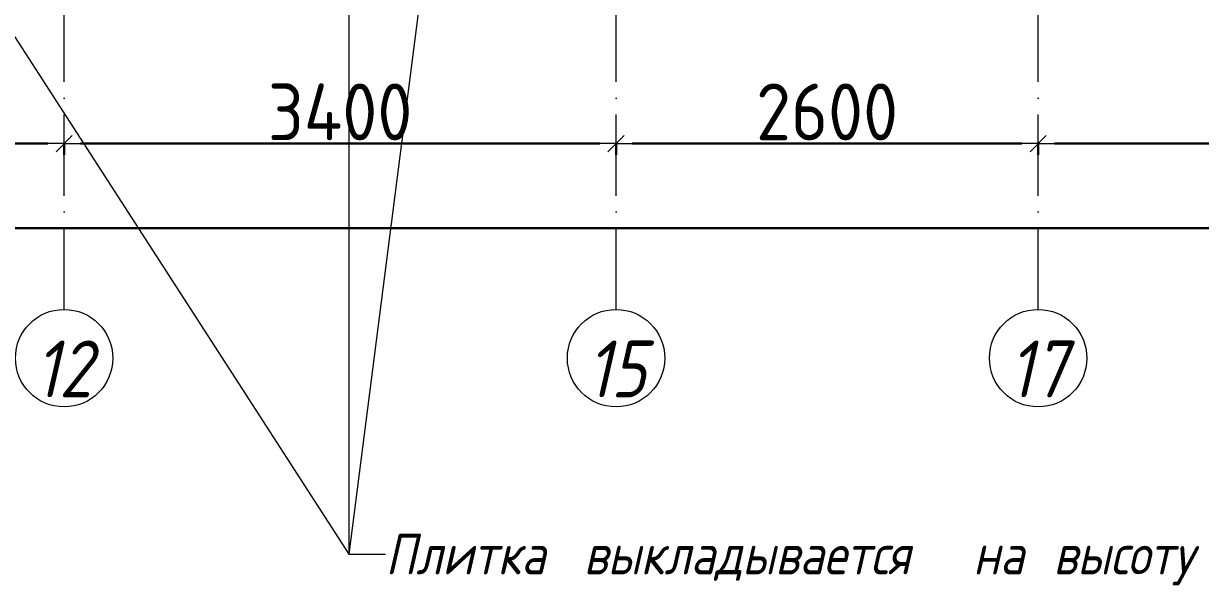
# Model space of a CAD drawing. Header units: millimetres. Extents: x -213536 to 1564669, y -45299 to 942238.
# Drawn here: x -188467 to -181217, y 180007 to 183466 of the extents above; entities that cross this region are included whole.
import ezdxf

# ---------------------------------------------------------------- set-up
doc = ezdxf.new("R2010")
doc.units = ezdxf.units.MM
doc.linetypes.add('50_200_ШТРИХ_1Т_ш5_п1_п1_', pattern=[700, 500, -100, 0, -100])
for name, color, linetype, lineweight in [('Оси', 7, 'Continuous', 9), ('Оси-1', 7, 'Continuous', 20), ('Оси-2', 7, '50_200_ШТРИХ_1Т_ш5_п1_п1_', 9), ('Размеры', 7, 'Continuous', 15), ('Текстовые примечания', 7, 'Continuous', 9)]:
    doc.layers.add(name, color=color, linetype=linetype, lineweight=lineweight)
doc.styles.add('ISOCPEUR_I_1', font='isocpeui.ttf', dxfattribs={"width": 0.85, "height": 2.5})
doc.styles.add('СПДС', font='isocpeur.ttf', dxfattribs={"width": 0.9})
doc.dimstyles.new('Размера А3', dxfattribs={"dimtxt": 200, "dimasz": 100, "dimexe": 70, "dimexo": 100, "dimgap": 20, "dimtad": 1, "dimdec": 0, "dimrnd": 10, "dimzin": 0, "dimdsep": 46, "dimtxsty": 'СПДС', "dimblk": 'ARROWHEAD_6', "dimcen": 1, "dimclrd": 256, "dimclre": 256, "dimclrt": 256, "dimazin": 0, "dimtfac": 1, "dimtdec": 0, "dimtmove": 2, "dimatfit": 3, "dimfxl": 1, "dimtolj": 1, "dimtzin": 0, "dimarcsym": 0})

# ---------------------------------------------------------------- blocks, each defined once
blk = doc.blocks.new('Ось сетки - Круг_Ø6_00__ISO-2_5_0_9K_-16731441-АИ2_02_План отделки стен 2-го этажа _Часть 2_')
at = {"layer": 'Оси-1'}
blk.add_circle((0, 0), 3, dxfattribs=at)
blk = doc.blocks.new('ARROWHEAD_6')
at = {"color": 0, "linetype": 'Continuous'}
for p, q in [((0, 0), (-1, 0)), ((-0.5, -0.5), (0.5, 0.5))]:
    blk.add_line(p, q, dxfattribs=at)
blk = doc.blocks.new('*D3030')
at = {"layer": 'Defpoints', "color": 0, "transparency": 16777216}
for p in [(225645.6, 211721.4), (228645.6, 211721.4), (228645.6, 211615.3)]:
    blk.add_point(p, dxfattribs=at)
at = {"layer": 'Размеры', "lineweight": -2, "transparency": 16777216}
for p, q in [((225645.6, 211621.4), (225645.6, 211545.3)), ((225745.6, 211615.3), (228545.6, 211615.3)), ((228645.6, 211621.4), (228645.6, 211545.3))]:
    blk.add_line(p, q, dxfattribs=at)
at = {"layer": 'Размеры', "lineweight": -2, "transparency": 16777216, "xscale": 100, "yscale": 100, "zscale": 100, "rotation": 180}
blk.add_blockref('ARROWHEAD_6', (225645.6, 211615.3), dxfattribs=at)
at = {"layer": 'Размеры', "lineweight": -2, "transparency": 16777216, "xscale": 100, "yscale": 100, "zscale": 100}
blk.add_blockref('ARROWHEAD_6', (228645.6, 211615.3), dxfattribs=at)
at = {"layer": 'Размеры', "lineweight": 25, "transparency": 16777216, "insert": (227145.6, 211810.3), "char_height": 350, "width": 2.488, "attachment_point": 5, "style": 'СПДС'}
blk.add_mtext('\\A1;3000', dxfattribs=at)
blk = doc.blocks.new('*D3031')
at = {"layer": 'Defpoints', "color": 0, "transparency": 16777216}
for p in [(228645.6, 211721.4), (232045.6, 211721.4), (232045.6, 211615.3)]:
    blk.add_point(p, dxfattribs=at)
at = {"layer": 'Размеры', "lineweight": -2, "transparency": 16777216}
for p, q in [((228645.6, 211621.4), (228645.6, 211545.3)), ((228745.6, 211615.3), (231945.6, 211615.3)), ((232045.6, 211621.4), (232045.6, 211545.3))]:
    blk.add_line(p, q, dxfattribs=at)
at = {"layer": 'Размеры', "lineweight": -2, "transparency": 16777216, "xscale": 100, "yscale": 100, "zscale": 100, "rotation": 180}
blk.add_blockref('ARROWHEAD_6', (228645.6, 211615.3), dxfattribs=at)
at = {"layer": 'Размеры', "lineweight": -2, "transparency": 16777216, "xscale": 100, "yscale": 100, "zscale": 100}
blk.add_blockref('ARROWHEAD_6', (232045.6, 211615.3), dxfattribs=at)
at = {"layer": 'Размеры', "lineweight": 25, "transparency": 16777216, "insert": (230345.6, 211810.3), "char_height": 350, "width": 2.564, "attachment_point": 5, "style": 'СПДС'}
blk.add_mtext('\\A1;3400', dxfattribs=at)
blk = doc.blocks.new('*D3032')
at = {"layer": 'Defpoints', "color": 0, "transparency": 16777216}
for p in [(232045.6, 211721.4), (234645.6, 211721.4), (234645.6, 211615.3)]:
    blk.add_point(p, dxfattribs=at)
at = {"layer": 'Размеры', "lineweight": -2, "transparency": 16777216}
for p, q in [((232045.6, 211621.4), (232045.6, 211545.3)), ((232145.6, 211615.3), (234545.6, 211615.3)), ((234645.6, 211621.4), (234645.6, 211545.3))]:
    blk.add_line(p, q, dxfattribs=at)
at = {"layer": 'Размеры', "lineweight": -2, "transparency": 16777216, "xscale": 100, "yscale": 100, "zscale": 100, "rotation": 180}
blk.add_blockref('ARROWHEAD_6', (232045.6, 211615.3), dxfattribs=at)
at = {"layer": 'Размеры', "lineweight": -2, "transparency": 16777216, "xscale": 100, "yscale": 100, "zscale": 100}
blk.add_blockref('ARROWHEAD_6', (234645.6, 211615.3), dxfattribs=at)
at = {"layer": 'Размеры', "lineweight": 25, "transparency": 16777216, "insert": (233345.6, 211810.3), "char_height": 350, "width": 2.488, "attachment_point": 5, "style": 'СПДС'}
blk.add_mtext('\\A1;2600', dxfattribs=at)
blk = doc.blocks.new('*D3033')
at = {"layer": 'Defpoints', "color": 0, "transparency": 16777216}
for p in [(234645.6, 211721.4), (237645.6, 211721.4), (237645.6, 211615.3)]:
    blk.add_point(p, dxfattribs=at)
at = {"layer": 'Размеры', "lineweight": -2, "transparency": 16777216}
for p, q in [((234645.6, 211621.4), (234645.6, 211545.3)), ((234745.6, 211615.3), (237545.6, 211615.3)), ((237645.6, 211621.4), (237645.6, 211545.3))]:
    blk.add_line(p, q, dxfattribs=at)
at = {"layer": 'Размеры', "lineweight": -2, "transparency": 16777216, "xscale": 100, "yscale": 100, "zscale": 100, "rotation": 180}
blk.add_blockref('ARROWHEAD_6', (234645.6, 211615.3), dxfattribs=at)
at = {"layer": 'Размеры', "lineweight": -2, "transparency": 16777216, "xscale": 100, "yscale": 100, "zscale": 100}
blk.add_blockref('ARROWHEAD_6', (237645.6, 211615.3), dxfattribs=at)
at = {"layer": 'Размеры', "lineweight": 25, "transparency": 16777216, "insert": (236145.6, 211810.3), "char_height": 350, "width": 2.488, "attachment_point": 5, "style": 'СПДС'}
blk.add_mtext('\\A1;3000', dxfattribs=at)
blk = doc.blocks.new('*D3055')
at = {"layer": 'Defpoints', "color": 0, "transparency": 16777216}
for p in [(206245.6, 211200.2), (309745.6, 211200.2), (309745.6, 211094.1)]:
    blk.add_point(p, dxfattribs=at)
at = {"layer": 'Размеры', "lineweight": -2, "transparency": 16777216}
for p, q in [((206245.6, 211100.2), (206245.6, 211024.1)), ((206345.6, 211094.1), (309645.6, 211094.1)), ((309745.6, 211100.2), (309745.6, 211024.1))]:
    blk.add_line(p, q, dxfattribs=at)
at = {"layer": 'Размеры', "lineweight": -2, "transparency": 16777216, "xscale": 100, "yscale": 100, "zscale": 100, "rotation": 180}
blk.add_blockref('ARROWHEAD_6', (206245.6, 211094.1), dxfattribs=at)
at = {"layer": 'Размеры', "lineweight": -2, "transparency": 16777216, "xscale": 100, "yscale": 100, "zscale": 100}
blk.add_blockref('ARROWHEAD_6', (309745.6, 211094.1), dxfattribs=at)
at = {"layer": 'Размеры', "lineweight": 25, "transparency": 16777216, "insert": (257995.6, 211289.1), "char_height": 350, "width": 3.544, "attachment_point": 5, "style": 'СПДС'}
blk.add_mtext('\\A1;103500', dxfattribs=at)
blk = doc.blocks.new('Оси1')
at = {"layer": 'Оси-2'}
for p, q in [((228645.6, 210594.5), (228645.6, 264395.4)), ((232045.6, 210594.5), (232045.6, 264395.4)), ((234645.6, 210594.5), (234645.6, 225549.9))]:
    blk.add_line(p, q, dxfattribs=at)
at = {"layer": 'Оси-1', "xscale": 99.99999999999993, "yscale": 99.99999999999993, "zscale": 99.99999999999993}
for p in [(228645.6, 210294.5), (232045.6, 210294.5), (234645.6, 210294.5)]:
    blk.add_blockref('Ось сетки - Круг_Ø6_00__ISO-2_5_0_9K_-16731441-АИ2_02_План отделки стен 2-го этажа _Часть 2_', p, dxfattribs=at)
at = {"layer": 'Оси', "char_height": 350, "width": 346.329, "attachment_point": 1, "style": 'ISOCPEUR_I_1'}
for s, insert in [('12', (228464.5, 210403.3)), ('15', (231864.5, 210403.3)), ('17', (234464.5, 210403.3))]:
    blk.add_mtext(s, dxfattribs=dict(at, insert=insert))
at = {"layer": 'Размеры', "lineweight": 25}
for base, p1, p2, picture, middle in [((228645.6, 211615.3), (225645.6, 211721.4), (228645.6, 211721.4), '*D3030', (227145.6, 211810.3)), ((232045.6, 211615.3), (228645.6, 211721.4), (232045.6, 211721.4), '*D3031', (230345.6, 211810.3)), ((234645.6, 211615.3), (232045.6, 211721.4), (234645.6, 211721.4), '*D3032', (233345.6, 211810.3)), ((237645.6, 211615.3), (234645.6, 211721.4), (237645.6, 211721.4), '*D3033', (236145.6, 211810.3)), ((309745.6, 211094.1), (206245.6, 211200.2), (309745.6, 211200.2), '*D3055', (257995.6, 211289.1))]:
    dim = blk.add_linear_dim(base=base, p1=p1, p2=p2, dimstyle='Размера А3', override={"dimtxt": 350}, dxfattribs=at)
    dim.commit()
    dim.dimension.update_dxf_attribs({"geometry": picture, "text_midpoint": middle})

msp = doc.modelspace()

# ---------------------------------------------------------------- linework, layer by layer
at = {"layer": 'Текстовые примечания'}
for p, q in [((-185005.1, 191570.3), (-186462.4, 180200.3)), ((-186462.4, 191427.7), (-186462.4, 180200.3)), ((-193347.2, 190841.9), (-186462.4, 180200.3)), ((-186462.4, 180200.3), (-186237, 180200.3)), ((-186462.4, 180200.3), (-186237, 180200.3)), ((-186462.4, 180200.3), (-186237, 180200.3))]:
    msp.add_line(p, q, dxfattribs=at)

# ---------------------------------------------------------------- block references
at = {"color": 2, "lineweight": 30}
msp.add_blockref('Оси1', (-416862.6, -28888), dxfattribs=at)

# ---------------------------------------------------------------- texts
at = {"layer": 'Текстовые примечания', "char_height": 250, "attachment_point": 1, "style": 'ISOCPEUR_I_1'}
for s, insert, width in [('Плитка', (-186237, 180325.3), 1305.949), ('выкладывается', (-185016.6, 180325.3), 2734.556), ('на', (-182617.5, 180325.3), 425.696), ('высоту', (-182123.4, 180325.3), 1255.443)]:
    msp.add_mtext(s, dxfattribs=dict(at, insert=insert, width=width))

doc.saveas('drawing.dxf')
